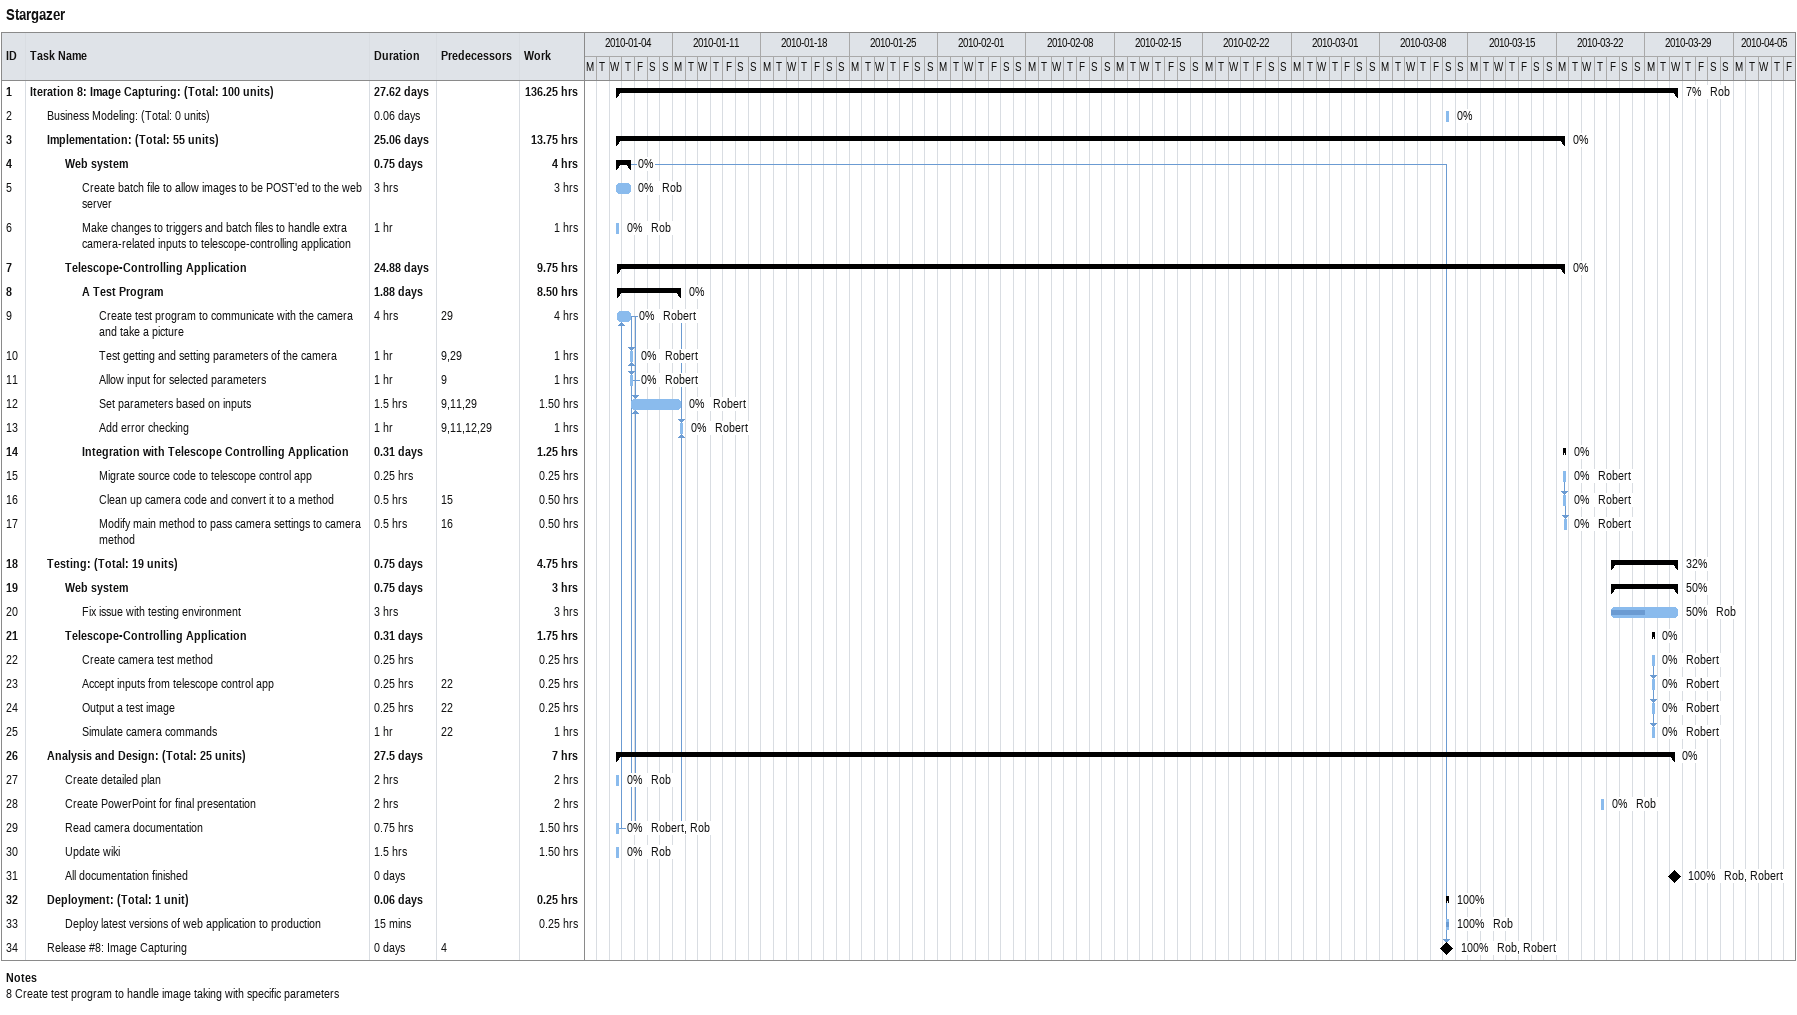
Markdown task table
Stargazer

| ID | Level | Task | Duration | Start | Finish | Predecessors | Resources | % complete | Work (h) |
|---|---|---|---|---|---|---|---|---|---|
| 1 | 1 | **Iteration 8: Image Capturing: (Total: 100 units)** | 27.62d | 2010-01-06 | 2010-03-31 |  | Rob | 7 | 136.25 |
| 2 | 2 | Business Modeling: (Total: 0 units) | 0.06d | 2010-03-13 | 2010-03-13 |  |  | 0 |  |
| 3 | 2 | **Implementation: (Total: 55 units)** | 25.06d | 2010-01-06 | 2010-03-22 |  |  | 0 | 13.75 |
| 4 | 3 | **Web system** | 0.75d | 2010-01-06 | 2010-01-07 |  |  | 0 | 4 |
| 5 | 4 | Create batch file to allow images to be POST'ed to the web server | 3h | 2010-01-06 | 2010-01-07 |  | Rob | 0 | 3 |
| 6 | 4 | Make changes to triggers and batch files to handle extra camera-related inputs to telescope-controlling application | 1h | 2010-01-06 | 2010-01-06 |  | Rob | 0 | 1 |
| 7 | 3 | **Telescope-Controlling Application** | 24.88d | 2010-01-06 | 2010-03-22 |  |  | 0 | 9.75 |
| 8 | 4 | **A Test Program** | 1.88d | 2010-01-06 | 2010-01-11 |  |  | 0 | 8.50 |
| 9 | 5 | Create test program to communicate with the camera and take a picture | 4h | 2010-01-06 | 2010-01-07 | 29 | Robert | 0 | 4 |
| 10 | 5 | Test getting and setting parameters of the camera | 1h | 2010-01-07 | 2010-01-07 | 9, 29 | Robert | 0 | 1 |
| 11 | 5 | Allow input for selected parameters | 1h | 2010-01-07 | 2010-01-07 | 9 | Robert | 0 | 1 |
| 12 | 5 | Set parameters based on inputs | 1.5h | 2010-01-07 | 2010-01-11 | 9, 11, 29 | Robert | 0 | 1.50 |
| 13 | 5 | Add error checking | 1h | 2010-01-11 | 2010-01-11 | 9, 11, 12, 29 | Robert | 0 | 1 |
| 14 | 4 | **Integration with Telescope Controlling Application** | 0.31d | 2010-03-22 | 2010-03-22 |  |  | 0 | 1.25 |
| 15 | 5 | Migrate source code to telescope control app | 0.25h | 2010-03-22 | 2010-03-22 |  | Robert | 0 | 0.25 |
| 16 | 5 | Clean up camera code and convert it to a method | 0.5h | 2010-03-22 | 2010-03-22 | 15 | Robert | 0 | 0.50 |
| 17 | 5 | Modify main method to pass camera settings to camera method | 0.5h | 2010-03-22 | 2010-03-22 | 16 | Robert | 0 | 0.50 |
| 18 | 2 | **Testing: (Total: 19 units)** | 0.75d | 2010-03-26 | 2010-03-31 |  |  | 32 | 4.75 |
| 19 | 3 | **Web system** | 0.75d | 2010-03-26 | 2010-03-31 |  |  | 50 | 3 |
| 20 | 4 | Fix issue with testing environment | 3h | 2010-03-26 | 2010-03-31 |  | Rob | 50 | 3 |
| 21 | 3 | **Telescope-Controlling Application** | 0.31d | 2010-03-29 | 2010-03-29 |  |  | 0 | 1.75 |
| 22 | 4 | Create camera test method | 0.25h | 2010-03-29 | 2010-03-29 |  | Robert | 0 | 0.25 |
| 23 | 4 | Accept inputs from telescope control app | 0.25h | 2010-03-29 | 2010-03-29 | 22 | Robert | 0 | 0.25 |
| 24 | 4 | Output a test image | 0.25h | 2010-03-29 | 2010-03-29 | 22 | Robert | 0 | 0.25 |
| 25 | 4 | Simulate camera commands | 1h | 2010-03-29 | 2010-03-29 | 22 | Robert | 0 | 1 |
| 26 | 2 | **Analysis and Design: (Total: 25 units)** | 27.5d | 2010-01-06 | 2010-03-31 |  |  | 0 | 7 |
| 27 | 3 | Create detailed plan | 2h | 2010-01-06 | 2010-01-06 |  | Rob | 0 | 2 |
| 28 | 3 | Create PowerPoint for final presentation | 2h | 2010-03-25 | 2010-03-25 |  | Rob | 0 | 2 |
| 29 | 3 | Read camera documentation | 0.75h | 2010-01-06 | 2010-01-06 |  | Robert, Rob | 0 | 1.50 |
| 30 | 3 | Update wiki | 1.5h | 2010-01-06 | 2010-01-06 |  | Rob | 0 | 1.50 |
| 31 | 3 | All documentation finished | 0d | 2010-03-31 | 2010-03-31 |  | Rob, Robert | 100 |  |
| 32 | 2 | **Deployment: (Total: 1 unit)** | 0.06d | 2010-03-13 | 2010-03-13 |  |  | 100 | 0.25 |
| 33 | 3 | Deploy latest versions of web application to production | 15min | 2010-03-13 | 2010-03-13 |  | Rob | 100 | 0.25 |
| 34 | 2 | Release #8: Image Capturing | 0d | 2010-03-13 | 2010-03-13 | 4 | Rob, Robert | 100 |  |

Notes
- 8: Create test program to handle image taking with specific parameters
